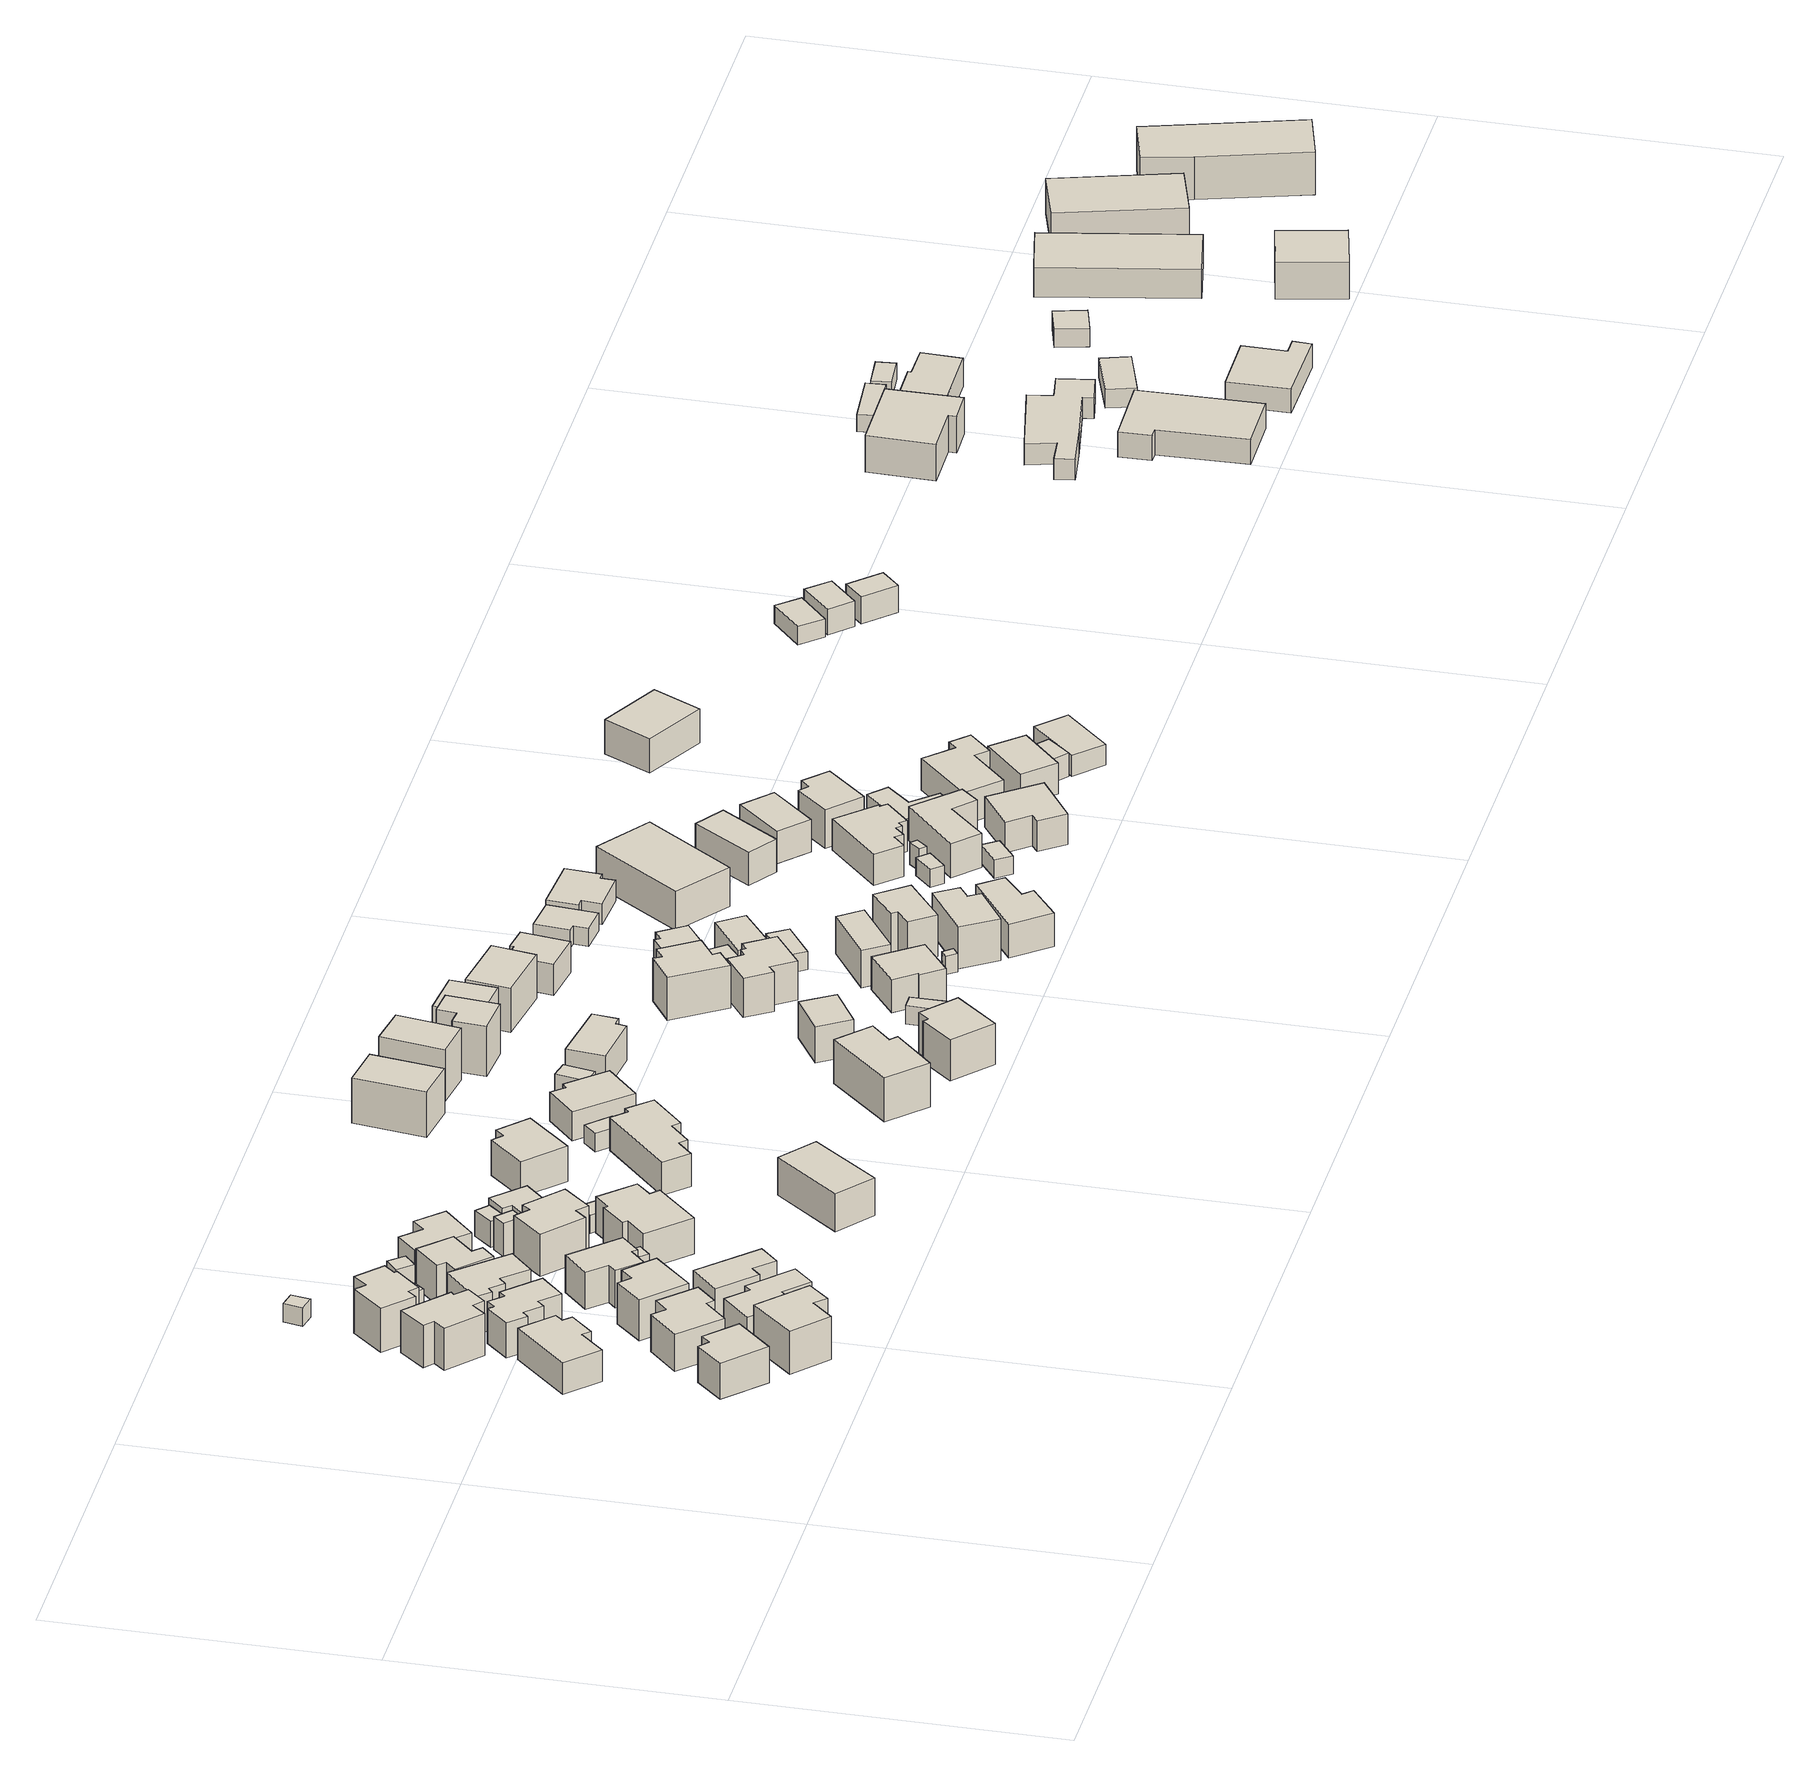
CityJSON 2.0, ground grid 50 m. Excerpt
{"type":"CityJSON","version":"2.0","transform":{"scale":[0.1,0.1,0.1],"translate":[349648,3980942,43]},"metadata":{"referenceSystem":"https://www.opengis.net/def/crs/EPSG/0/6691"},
"CityObjects":{
"building1":{"type":"Building","attributes":{"measuredHeight":7.2},"geometry":[{"type":"Solid","lod":"1","boundaries":[[[[0,1,2,3,4,5]],[[4,6,7,5]],[[3,8,6,4]],[[2,9,8,3]],[[1,10,9,2]],[[0,11,10,1]],[[5,7,11,0]],[[6,8,9,10,11,7]]]]}]},
"building2":{"type":"Building","attributes":{"measuredHeight":7.2},"geometry":[{"type":"Solid","lod":"1","boundaries":[[[[12,13,14,15,16,17,18,19]],[[18,20,21,19]],[[17,22,20,18]],[[16,23,22,17]],[[15,24,23,16]],[[14,25,24,15]],[[13,26,25,14]],[[12,27,26,13]],[[19,21,27,12]],[[20,22,23,24,25,26,27,21]]]]}]},
"building3":{"type":"Building","attributes":{"measuredHeight":7.7},"geometry":[{"type":"Solid","lod":"1","boundaries":[[[[28,29,30,31,32,33]],[[32,34,35,33]],[[31,36,34,32]],[[30,37,36,31]],[[29,38,37,30]],[[28,39,38,29]],[[33,35,39,28]],[[34,36,37,38,39,35]]]]}]},
"building4":{"type":"Building","attributes":{"measuredHeight":7.6},"geometry":[{"type":"Solid","lod":"1","boundaries":[[[[40,41,42,43,44,45,46,47]],[[46,48,49,47]],[[45,50,48,46]],[[44,51,50,45]],[[43,52,51,44]],[[42,53,52,43]],[[41,54,53,42]],[[40,55,54,41]],[[47,49,55,40]],[[48,50,51,52,53,54,55,49]]]]}]},
"building5":{"type":"Building","attributes":{"measuredHeight":7.8},"geometry":[{"type":"Solid","lod":"1","boundaries":[[[[56,57,58,59,60,61,62,63,64,65]],[[64,66,67,65]],[[63,68,66,64]],[[62,69,68,63]],[[61,70,69,62]],[[60,71,70,61]],[[59,72,71,60]],[[58,73,72,59]],[[57,74,73,58]],[[56,75,74,57]],[[65,67,75,56]],[[66,68,69,70,71,72,73,74,75,67]]]]}]},
"building6":{"type":"Building","attributes":{"measuredHeight":7.4},"geometry":[{"type":"Solid","lod":"1","boundaries":[[[[76,77,78,79,80,81,82,83]],[[82,84,85,83]],[[81,86,84,82]],[[80,87,86,81]],[[79,88,87,80]],[[78,89,88,79]],[[77,90,89,78]],[[76,91,90,77]],[[83,85,91,76]],[[84,86,87,88,89,90,91,85]]]]}]},
"building7":{"type":"Building","attributes":{"measuredHeight":8},"geometry":[{"type":"Solid","lod":"1","boundaries":[[[[92,93,94,95,96,97,98,99,100,101,102,103]],[[102,104,105,103]],[[101,106,104,102]],[[100,107,106,101]],[[99,108,107,100]],[[98,109,108,99]],[[97,110,109,98]],[[96,111,110,97]],[[95,112,111,96]],[[94,113,112,95]],[[93,114,113,94]],[[92,115,114,93]],[[103,105,115,92]],[[104,106,107,108,109,110,111,112,113,114,115,105]]]]}]},
"building8":{"type":"Building","attributes":{"measuredHeight":8.9},"geometry":[{"type":"Solid","lod":"1","boundaries":[[[[116,117,118,119,120,121,122,123,124,125]],[[124,126,127,125]],[[123,128,126,124]],[[122,129,128,123]],[[121,130,129,122]],[[120,131,130,121]],[[119,132,131,120]],[[118,133,132,119]],[[117,134,133,118]],[[116,135,134,117]],[[125,127,135,116]],[[126,128,129,130,131,132,133,134,135,127]]]]}]},
"building9":{"type":"Building","attributes":{"measuredHeight":8.2},"geometry":[{"type":"Solid","lod":"1","boundaries":[[[[136,137,138,139,140,141]],[[140,142,143,141]],[[139,144,142,140]],[[138,145,144,139]],[[137,146,145,138]],[[136,147,146,137]],[[141,143,147,136]],[[142,144,145,146,147,143]]]]}]},
"building10":{"type":"Building","attributes":{"measuredHeight":9.1},"geometry":[{"type":"Solid","lod":"1","boundaries":[[[[148,149,150,151,152,153]],[[152,154,155,153]],[[151,156,154,152]],[[150,157,156,151]],[[149,158,157,150]],[[148,159,158,149]],[[153,155,159,148]],[[154,156,157,158,159,155]]]]}]},
"building11":{"type":"Building","attributes":{"measuredHeight":3},"geometry":[{"type":"Solid","lod":"1","boundaries":[[[[160,161,162,163]],[[162,164,165,163]],[[161,166,164,162]],[[160,167,166,161]],[[163,165,167,160]],[[164,166,167,165]]]]}]},
"building12":{"type":"Building","attributes":{"measuredHeight":7.7},"geometry":[{"type":"Solid","lod":"1","boundaries":[[[[168,169,170,171,172,173,174,175]],[[174,176,177,175]],[[173,178,176,174]],[[172,179,178,173]],[[171,180,179,172]],[[170,181,180,171]],[[169,182,181,170]],[[168,183,182,169]],[[175,177,183,168]],[[176,178,179,180,181,182,183,177]]]]}]},
"building13":{"type":"Building","attributes":{"measuredHeight":3},"geometry":[{"type":"Solid","lod":"1","boundaries":[[[[184,185,186,187]],[[186,188,189,187]],[[185,190,188,186]],[[184,191,190,185]],[[187,189,191,184]],[[188,190,191,189]]]]}]},
"building14":{"type":"Building","attributes":{"measuredHeight":3},"geometry":[{"type":"Solid","lod":"1","boundaries":[[[[192,193,194,195]],[[194,196,197,195]],[[193,198,196,194]],[[192,199,198,193]],[[195,197,199,192]],[[196,198,199,197]]]]}]},
"building15":{"type":"Building","attributes":{"measuredHeight":7.5},"geometry":[{"type":"Solid","lod":"1","boundaries":[[[[200,201,202,203,204,205,206,207]],[[206,208,209,207]],[[205,210,208,206]],[[204,211,210,205]],[[203,212,211,204]],[[202,213,212,203]],[[201,214,213,202]],[[200,215,214,201]],[[207,209,215,200]],[[208,210,211,212,213,214,215,209]]]]}]},
"building16":{"type":"Building","attributes":{"measuredHeight":7.8},"geometry":[{"type":"Solid","lod":"1","boundaries":[[[[216,217,218,219,220,221,222,223]],[[222,224,225,223]],[[221,226,224,222]],[[220,227,226,221]],[[219,228,227,220]],[[218,229,228,219]],[[217,230,229,218]],[[216,231,230,217]],[[223,225,231,216]],[[224,226,227,228,229,230,231,225]]]]}]},
"building17":{"type":"Building","attributes":{"measuredHeight":4.1},"geometry":[{"type":"Solid","lod":"1","boundaries":[[[[232,233,234,235]],[[234,236,237,235]],[[233,238,236,234]],[[232,239,238,233]],[[235,237,239,232]],[[236,238,239,237]]]]}]},
"building18":{"type":"Building","attributes":{"measuredHeight":3},"geometry":[{"type":"Solid","lod":"1","boundaries":[[[[240,241,242,243]],[[242,244,245,243]],[[241,246,244,242]],[[240,247,246,241]],[[243,245,247,240]],[[244,246,247,245]]]]}]},
"building19":{"type":"Building","attributes":{"measuredHeight":8},"geometry":[{"type":"Solid","lod":"1","boundaries":[[[[248,249,250,251,252,253]],[[252,254,255,253]],[[251,256,254,252]],[[250,257,256,251]],[[249,258,257,250]],[[248,259,258,249]],[[253,255,259,248]],[[254,256,257,258,259,255]]]]}]},
"building20":{"type":"Building","attributes":{"measuredHeight":8},"geometry":[{"type":"Solid","lod":"1","boundaries":[[[[260,261,262,263,264,265,266,267]],[[266,268,269,267]],[[265,270,268,266]],[[264,271,270,265]],[[263,272,271,264]],[[262,273,272,263]],[[261,274,273,262]],[[260,275,274,261]],[[267,269,275,260]],[[268,270,271,272,273,274,275,269]]]]}]},
"building21":{"type":"Building","attributes":{"measuredHeight":5.3},"geometry":[{"type":"Solid","lod":"1","boundaries":[[[[276,277,278,279]],[[278,280,281,279]],[[277,282,280,278]],[[276,283,282,277]],[[279,281,283,276]],[[280,282,283,281]]]]}]},
"building22":{"type":"Building","attributes":{"measuredHeight":7.9},"geometry":[{"type":"Solid","lod":"1","boundaries":[[[[284,285,286,287,288,289,290,291,292,293]],[[292,294,295,293]],[[291,296,294,292]],[[290,297,296,291]],[[289,298,297,290]],[[288,299,298,289]],[[287,300,299,288]],[[286,301,300,287]],[[285,302,301,286]],[[284,303,302,285]],[[293,295,303,284]],[[294,296,297,298,299,300,301,302,303,295]]]]}]},
"building23":{"type":"Building","attributes":{"measuredHeight":4.2},"geometry":[{"type":"Solid","lod":"1","boundaries":[[[[304,305,306,307]],[[306,308,309,307]],[[305,310,308,306]],[[304,311,310,305]],[[307,309,311,304]],[[308,310,311,309]]]]}]},
"building24":{"type":"Building","attributes":{"measuredHeight":5},"geometry":[{"type":"Solid","lod":"1","boundaries":[[[[312,313,314,315,316,317]],[[316,318,319,317]],[[315,320,318,316]],[[314,321,320,315]],[[313,322,321,314]],[[312,323,322,313]],[[317,319,323,312]],[[318,320,321,322,323,319]]]]}]},
"building25":{"type":"Building","attributes":{"measuredHeight":3},"geometry":[{"type":"Solid","lod":"1","boundaries":[[[[324,325,326,327]],[[326,328,329,327]],[[325,330,328,326]],[[324,331,330,325]],[[327,329,331,324]],[[328,330,331,329]]]]}]},
"building26":{"type":"Building","attributes":{"measuredHeight":7.9},"geometry":[{"type":"Solid","lod":"1","boundaries":[[[[332,333,334,335]],[[334,336,337,335]],[[333,338,336,334]],[[332,339,338,333]],[[335,337,339,332]],[[336,338,339,337]]]]}]},
"building27":{"type":"Building","attributes":{"measuredHeight":7.7},"geometry":[{"type":"Solid","lod":"1","boundaries":[[[[340,341,342,343,344,345]],[[344,346,347,345]],[[343,348,346,344]],[[342,349,348,343]],[[341,350,349,342]],[[340,351,350,341]],[[345,347,351,340]],[[346,348,349,350,351,347]]]]}]},
"building28":{"type":"Building","attributes":{"measuredHeight":7.5},"geometry":[{"type":"Solid","lod":"1","boundaries":[[[[352,353,354,355,356,357,358,359,360,361]],[[360,362,363,361]],[[359,364,362,360]],[[358,365,364,359]],[[357,366,365,358]],[[356,367,366,357]],[[355,368,367,356]],[[354,369,368,355]],[[353,370,369,354]],[[352,371,370,353]],[[361,363,371,352]],[[362,364,365,366,367,368,369,370,371,363]]]]}]},
"building29":{"type":"Building","attributes":{"measuredHeight":3},"geometry":[{"type":"Solid","lod":"1","boundaries":[[[[372,373,374,375]],[[374,376,377,375]],[[373,378,376,374]],[[372,379,378,373]],[[375,377,379,372]],[[376,378,379,377]]]]}]},
"building30":{"type":"Building","attributes":{"measuredHeight":3},"geometry":[{"type":"Solid","lod":"1","boundaries":[[[[380,381,382,383]],[[382,384,385,383]],[[381,386,384,382]],[[380,387,386,381]],[[383,385,387,380]],[[384,386,387,385]]]]}]},
"building31":{"type":"Building","attributes":{"measuredHeight":3},"geometry":[{"type":"Solid","lod":"1","boundaries":[[[[388,389,390,391,392,393]],[[392,394,395,393]],[[391,396,394,392]],[[390,397,396,391]],[[389,398,397,390]],[[388,399,398,389]],[[393,395,399,388]],[[394,396,397,398,399,395]]]]}]},
"building32":{"type":"Building","attributes":{"measuredHeight":4.8},"geometry":[{"type":"Solid","lod":"1","boundaries":[[[[400,401,402,403,404,405]],[[404,406,407,405]],[[403,408,406,404]],[[402,409,408,403]],[[401,410,409,402]],[[400,411,410,401]],[[405,407,411,400]],[[406,408,409,410,411,407]]]]}]},
"building33":{"type":"Building","attributes":{"measuredHeight":9.3},"geometry":[{"type":"Solid","lod":"1","boundaries":[[[[412,413,414,415]],[[414,416,417,415]],[[413,418,416,414]],[[412,419,418,413]],[[415,417,419,412]],[[416,418,419,417]]]]}]},
"building34":{"type":"Building","attributes":{"measuredHeight":3},"geometry":[{"type":"Solid","lod":"1","boundaries":[[[[420,421,422,423]],[[422,424,425,423]],[[421,426,424,422]],[[420,427,426,421]],[[423,425,427,420]],[[424,426,427,425]]]]}]},
"building35":{"type":"Building","attributes":{"measuredHeight":8.3},"geometry":[{"type":"Solid","lod":"1","boundaries":[[[[428,429,430,431,432,433]],[[432,434,435,433]],[[431,436,434,432]],[[430,437,436,431]],[[429,438,437,430]],[[428,439,438,429]],[[433,435,439,428]],[[434,436,437,438,439,435]]]]}]},
"building36":{"type":"Building","attributes":{"measuredHeight":10.1},"geometry":[{"type":"Solid","lod":"1","boundaries":[[[[440,441,442,443]],[[442,444,445,443]],[[441,446,444,442]],[[440,447,446,441]],[[443,445,447,440]],[[444,446,447,445]]]]}]},
"building37":{"type":"Building","attributes":{"measuredHeight":5.7},"geometry":[{"type":"Solid","lod":"1","boundaries":[[[[448,449,450,451,452,453]],[[452,454,455,453]],[[451,456,454,452]],[[450,457,456,451]],[[449,458,457,450]],[[448,459,458,449]],[[453,455,459,448]],[[454,456,457,458,459,455]]]]}]},
"building38":{"type":"Building","attributes":{"measuredHeight":9.3},"geometry":[{"type":"Solid","lod":"1","boundaries":[[[[460,461,462,463,464,465]],[[464,466,467,465]],[[463,468,466,464]],[[462,469,468,463]],[[461,470,469,462]],[[460,471,470,461]],[[465,467,471,460]],[[466,468,469,470,471,467]]]]}]},
"building39":{"type":"Building","attributes":{"measuredHeight":7.6},"geometry":[{"type":"Solid","lod":"1","boundaries":[[[[472,473,474,475,476,477]],[[476,478,479,477]],[[475,480,478,476]],[[474,481,480,475]],[[473,482,481,474]],[[472,483,482,473]],[[477,479,483,472]],[[478,480,481,482,483,479]]]]}]},
"building40":{"type":"Building","attributes":{"measuredHeight":5.9},"geometry":[{"type":"Solid","lod":"1","boundaries":[[[[484,485,486,487]],[[486,488,489,487]],[[485,490,488,486]],[[484,491,490,485]],[[487,489,491,484]],[[488,490,491,489]]]]}]},
"building41":{"type":"Building","attributes":{"measuredHeight":7.3},"geometry":[{"type":"Solid","lod":"1","boundaries":[[[[492,493,494,495]],[[494,496,497,495]],[[493,498,496,494]],[[492,499,498,493]],[[495,497,499,492]],[[496,498,499,497]]]]}]},
"building42":{"type":"Building","attributes":{"measuredHeight":3},"geometry":[{"type":"Solid","lod":"1","boundaries":[[[[500,501,502,503]],[[502,504,505,503]],[[501,506,504,502]],[[500,507,506,501]],[[503,505,507,500]],[[504,506,507,505]]]]}]},
"building43":{"type":"Building","attributes":{"measuredHeight":8.5},"geometry":[{"type":"Solid","lod":"1","boundaries":[[[[508,509,510,511]],[[510,512,513,511]],[[509,514,512,510]],[[508,515,514,509]],[[511,513,515,508]],[[512,514,515,513]]]]}]},
"building44":{"type":"Building","attributes":{"measuredHeight":8},"geometry":[{"type":"Solid","lod":"1","boundaries":[[[[516,517,518,519,520,521,522,523]],[[522,524,525,523]],[[521,526,524,522]],[[520,527,526,521]],[[519,528,527,520]],[[518,529,528,519]],[[517,530,529,518]],[[516,531,530,517]],[[523,525,531,516]],[[524,526,527,528,529,530,531,525]]]]}]},
"building45":{"type":"Building","attributes":{"measuredHeight":7.9},"geometry":[{"type":"Solid","lod":"1","boundaries":[[[[532,533,534,535,536,537,538,539,540,541]],[[540,542,543,541]],[[539,544,542,540]],[[538,545,544,539]],[[537,546,545,538]],[[536,547,546,537]],[[535,548,547,536]],[[534,549,548,535]],[[533,550,549,534]],[[532,551,550,533]],[[541,543,551,532]],[[542,544,545,546,547,548,549,550,551,543]]]]}]},
"building46":{"type":"Building","attributes":{"measuredHeight":7.3},"geometry":[{"type":"Solid","lod":"1","boundaries":[[[[552,553,554,555,556,557]],[[556,558,559,557]],[[555,560,558,556]],[[554,561,560,555]],[[553,562,561,554]],[[552,563,562,553]],[[557,559,563,552]],[[558,560,561,562,563,559]]]]}]},
"building47":{"type":"Building","attributes":{"measuredHeight":3.9},"geometry":[{"type":"Solid","lod":"1","boundaries":[[[[564,565,566,567]],[[566,568,569,567]],[[565,570,568,566]],[[564,571,570,565]],[[567,569,571,564]],[[568,570,571,569]]]]}]},
"building48":{"type":"Building","attributes":{"measuredHeight":6.4},"geometry":[{"type":"Solid","lod":"1","boundaries":[[[[572,573,574,575,576,577]],[[576,578,579,577]],[[575,580,578,576]],[[574,581,580,575]],[[573,582,581,574]],[[572,583,582,573]],[[577,579,583,572]],[[578,580,581,582,583,579]]]]}]},
"building49":{"type":"Building","attributes":{"measuredHeight":5.5},"geometry":[{"type":"Solid","lod":"1","boundaries":[[[[584,585,586,587,588,589]],[[588,590,591,589]],[[587,592,590,588]],[[586,593,592,587]],[[585,594,593,586]],[[584,595,594,585]],[[589,591,595,584]],[[590,592,593,594,595,591]]]]}]},
"building50":{"type":"Building","attributes":{"measuredHeight":3},"geometry":[{"type":"Solid","lod":"1","boundaries":[[[[596,597,598,599]],[[598,600,601,599]],[[597,602,600,598]],[[596,603,602,597]],[[599,601,603,596]],[[600,602,603,601]]]]}]},
"building51":{"type":"Building","attributes":{"measuredHeight":6},"geometry":[{"type":"Solid","lod":"1","boundaries":[[[[604,605,606,607]],[[606,608,609,607]],[[605,610,608,606]],[[604,611,610,605]],[[607,609,611,604]],[[608,610,611,609]]]]}]},
"building52":{"type":"Building","attributes":{"measuredHeight":4.7},"geometry":[{"type":"Solid","lod":"1","boundaries":[[[[612,613,614,615]],[[614,616,617,615]],[[613,618,616,614]],[[612,619,618,613]],[[615,617,619,612]],[[616,618,619,617]]]]}]},
"building53":{"type":"Building","attributes":{"measuredHeight":3},"geometry":[{"type":"Solid","lod":"1","boundaries":[[[[620,621,622,623]],[[622,624,625,623]],[[621,626,624,622]],[[620,627,626,621]],[[623,625,627,620]],[[624,626,627,625]]]]}]},
"building54":{"type":"Building","attributes":{"measuredHeight":7.3},"geometry":[{"type":"Solid","lod":"1","boundaries":[[[[628,629,630,631,632,633]],[[632,634,635,633]],[[631,636,634,632]],[[630,637,636,631]],[[629,638,637,630]],[[628,639,638,629]],[[633,635,639,628]],[[634,636,637,638,639,635]]]]}]},
"building55":{"type":"Building","attributes":{"measuredHeight":8},"geometry":[{"type":"Solid","lod":"1","boundaries":[[[[640,641,642,643,644,645]],[[644,646,647,645]],[[643,648,646,644]],[[642,649,648,643]],[[641,650,649,642]],[[640,651,650,641]],[[645,647,651,640]],[[646,648,649,650,651,647]]]]}]},
"building56":{"type":"Building","attributes":{"measuredHeight":3},"geometry":[{"type":"Solid","lod":"1","boundaries":[[[[652,653,654,655,656,657]],[[656,658,659,657]],[[655,660,658,656]],[[654,661,660,655]],[[653,662,661,654]],[[652,663,662,653]],[[657,659,663,652]],[[658,660,661,662,663,659]]]]}]},
"building57":{"type":"Building","attributes":{"measuredHeight":7.7},"geometry":[{"type":"Solid","lod":"1","boundaries":[[[[664,665,666,667,668,669]],[[668,670,671,669]],[[667,672,670,668]],[[666,673,672,667]],[[665,674,673,666]],[[664,675,674,665]],[[669,671,675,664]],[[670,672,673,674,675,671]]]]}]},
"building58":{"type":"Building","attributes":{"measuredHeight":3.4},"geometry":[{"type":"Solid","lod":"1","boundaries":[[[[676,677,678,679,680,681,682,683]],[[682,684,685,683]],[[681,686,684,682]],[[680,687,686,681]],[[679,688,687,680]],[[678,689,688,679]],[[677,690,689,678]],[[676,691,690,677]],[[683,685,691,676]],[[684,686,687,688,689,690,691,685]]]]}]},
"building59":{"type":"Building","attributes":{"measuredHeight":8.5},"geometry":[{"type":"Solid","lod":"1","boundaries":[[[[692,693,694,695]],[[694,696,697,695]],[[693,698,696,694]],[[692,699,698,693]],[[695,697,699,692]],[[696,698,699,697]]]]}]},
"building60":{"type":"Building","attributes":{"measuredHeight":3},"geometry":[{"type":"Solid","lod":"1","boundaries":[[[[700,701,702,703]],[[702,704,705,703]],[[701,706,704,702]],[[700,707,706,701]],[[703,705,707,700]],[[704,706,707,705]]]]}]},
"building61":{"type":"Building","attributes":{"measuredHeight":3},"geometry":[{"type":"Solid","lod":"1","boundaries":[[[[708,709,710,711]],[[710,712,713,711]],[[709,714,712,710]],[[708,715,714,709]],[[711,713,715,708]],[[712,714,715,713]]]]}]},
"building62":{"type":"Building","attributes":{"measuredHeight":3.6},"geometry":[{"type":"Solid","lod":"1","boundaries":[[[[716,717,718,719]],[[718,720,721,719]],[[717,722,720,718]],[[716,723,722,717]],[[719,721,723,716]],[[720,722,723,721]]]]}]},
"building63":{"type":"Building","attributes":{"measuredHeight":7.1},"geometry":[{"type":"Solid","lod":"1","boundaries":[[[[724,725,726,727]],[[726,728,729,727]],[[725,730,728,726]],[[724,731,730,725]],[[727,729,731,724]],[[728,730,731,729]]]]}]},
"building64":{"type":"Building","attributes":{"measuredHeight":6.9},"geometry":[{"type":"Solid","lod":"1","boundaries":[[[[732,733,734,735,736,737,738,739,740,741,742,743]],[[742,744,745,743]],[[741,746,744,742]],[[740,747,746,741]],[[739,748,747,740]],[[738,749,748,739]],[[737,750,749,738]],[[736,751,750,737]],[[735,752,751,736]],[[734,753,752,735]],[[733,754,753,734]],[[732,755,754,733]],[[743,745,755,732]],[[744,746,747,748,749,750,751,752,753,754,755,745]]]]}]},
"building65":{"type":"Building","attributes":{"measuredHeight":6.9},"geometry":[{"type":"Solid","lod":"1","boundaries":[[[[756,757,758,759,760,761]],[[760,762,763,761]],[[759,764,762,760]],[[758,765,764,759]],[[757,766,765,758]],[[756,767,766,757]],[[761,763,767,756]],[[762,764,765,766,767,763]]]]}]},
"building66":{"type":"Building","attributes":{"measuredHeight":7.3},"geometry":[{"type":"Solid","lod":"1","boundaries":[[[[768,769,770,771]],[[770,772,773,771]],[[769,774,772,770]],[[768,775,774,769]],[[771,773,775,768]],[[772,774,775,773]]]]}]},
"building67":{"type":"Building","attributes":{"measuredHeight":7},"geometry":[{"type":"Solid","lod":"1","boundaries":[[[[776,777,778,779,780,781]],[[780,782,783,781]],[[779,784,782,780]],[[778,785,784,779]],[[777,786,785,778]],[[776,787,786,777]],[[781,783,787,776]],[[782,784,785,786,787,783]]]]}]},
"building68":{"type":"Building","attributes":{"measuredHeight":7.5},"geometry":[{"type":"Solid","lod":"1","boundaries":[[[[788,789,790,791,792,793]],[[792,794,795,793]],[[791,796,794,792]],[[790,797,796,791]],[[789,798,797,790]],[[788,799,798,789]],[[793,795,799,788]],[[794,796,797,798,799,795]]]]}]},
"building69":{"type":"Building","attributes":{"measuredHeight":3},"geometry":[{"type":"Solid","lod":"1","boundaries":[[[[800,801,802,803,804,805]],[[804,806,807,805]],[[803,808,806,804]],[[802,809,808,803]],[[801,810,809,802]],[[800,811,810,801]],[[805,807,811,800]],[[806,808,809,810,811,807]]]]}]},
"building70":{"type":"Building","attributes":{"measuredHeight":3},"geometry":[{"type":"Solid","lod":"1","boundaries":[[[[812,813,814,815]],[[814,816,817,815]],[[813,818,816,814]],[[812,819,818,813]],[[815,817,819,812]],[[816,818,819,817]]]]}]},
"building71":{"type":"Building","attributes":{"measuredHeight":7.2},"geometry":[{"type":"Solid","lod":"1","boundaries":[[[[820,821,822,823,824,825,826,827]],[[826,828,829,827]],[[825,830,828,826]],[[824,831,830,825]],[[823,832,831,824]],[[822,833,832,823]],[[821,834,833,822]],[[820,835,834,821]],[[827,829,835,820]],[[828,830,831,832,833,834,835,829]]]]}]},
"building72":{"type":"Building","attributes":{"measuredHeight":6.8},"geometry":[{"type":"Solid","lod":"1","boundaries":[[[[836,837,838,839]],[[838,840,841,839]],[[837,842,840,838]],[[836,843,842,837]],[[839,841,843,836]],[[840,842,843,841]]]]}]},
"building73":{"type":"Building","attributes":{"measuredHeight":3.9},"geometry":[{"type":"Solid","lod":"1","boundaries":[[[[844,845,846,847]],[[846,848,849,847]],[[845,850,848,846]],[[844,851,850,845]],[[847,849,851,844]],[[848,850,851,849]]]]}]},
"building74":{"type":"Building","attributes":{"measuredHeight":3.4},"geometry":[{"type":"Solid","lod":"1","boundaries":[[[[852,853,854,855]],[[854,856,857,855]],[[853,858,856,854]],[[852,859,858,853]],[[855,857,859,852]],[[856,858,859,857]]]]}]},
"building75":{"type":"Building","attributes":{"measuredHeight":8},"geometry":[{"type":"Solid","lod":"1","boundaries":[[[[860,861,862,863]],[[862,864,865,863]],[[861,866,864,862]],[[860,867,866,861]],[[863,865,867,860]],[[864,866,867,865]]]]}]},
"building76":{"type":"Building","attributes":{"measuredHeight":3},"geometry":[{"type":"Solid","lod":"1","boundaries":[[[[868,869,870,871]],[[870,872,873,871]],[[869,874,872,870]],[[868,875,874,869]],[[871,873,875,868]],[[872,874,875,873]]]]}]},
"building77":{"type":"Building","attributes":{"measuredHeight":4.2},"geometry":[{"type":"Solid","lod":"1","boundaries":[[[[876,877,878,879]],[[878,880,881,879]],[[877,882,880,878]],[[876,883,882,877]],[[879,881,883,876]],[[880,882,883,881]]]]}]},
"building78":{"type":"Building","attributes":{"measuredHeight":5.8},"geometry":[{"type":"Solid","lod":"1","boundaries":[[[[884,885,886,887]],[[886,888,889,887]],[[885,890,888,886]],[[884,891,890,885]],[[887,889,891,884]],[[888,890,891,889]]]]}]},
"building79":{"type":"Building","attributes":{"measuredHeight":7.8},"geometry":[{"type":"Solid","lod":"1","boundaries":[[[[892,893,894,895,896,897]],[[896,898,899,897]],[[895,900,898,896]],[[894,901,900,895]],[[893,902,901,894]],[[892,903,902,893]],[[897,899,903,892]],[[898,900,901,902,903,899]]]]}]},
"building80":{"type":"Building","attributes":{"measuredHeight":5.5},"geometry":[{"type":"Solid","lod":"1","boundaries":[[[[904,905,906,907,908,909]],[[908,910,911,909]],[[907,912,910,908]],[[906,913,912,907]],[[905,914,913,906]],[[904,915,914,905]],[[909,911,915,904]],[[910,912,913,914,915,911]]]]}]},
"building81":{"type":"Building","attributes":{"measuredHeight":3.8},"geometry":[{"type":"Solid","lod":"1","boundaries":[[[[916,917,918,919,920,921,922,923,924,925,926]],[[925,927,928,926]],[[924,929,927,925]],[[923,930,929,924]],[[922,931,930,923]],[[921,932,931,922]],[[920,933,932,921]],[[919,934,933,920]],[[918,935,934,919]],[[917,936,935,918]],[[916,937,936,917]],[[926,928,937,916]],[[927,929,930,931,932,933,934,935,936,937,928]]]]}]},
"building82":{"type":"Building","attributes":{"measuredHeight":2.8},"geometry":[{"type":"Solid","lod":"1","boundaries":[[[[938,939,940,941]],[[940,942,943,941]],[[939,944,942,940]],[[938,945,944,939]],[[941,943,945,938]],[[942,944,945,943]]]]}]},
"building83":{"type":"Building","attributes":{"measuredHeight":5.2},"geometry":[{"type":"Solid","lod":"1","boundaries":[[[[946,947,948,949,950,951]],[[950,952,953,951]],[[949,954,952,950]],[[948,955,954,949]],[[947,956,955,948]],[[946,957,956,947]],[[951,953,957,946]],[[952,954,955,956,957,953]]]]}]},
"building84":{"type":"Building","attributes":{"measuredHeight":3},"geometry":[{"type":"Solid","lod":"1","boundaries":[[[[958,959,960,961]],[[960,962,963,961]],[[959,964,962,960]],[[958,965,964,959]],[[961,963,965,958]],[[962,964,965,963]]]]}]},
"building85":{"type":"Building","attributes":{"measuredHeight":4},"geometry":[{"type":"Solid","lod":"1","boundaries":[[[[966,967,968,969,970,971]],[[970,972,973,971]],[[969,974,972,970]],[[968,975,974,969]],[[967,976,975,968]],[[966,977,976,967]],[[971,973,977,966]],[[972,974,975,976,977,973]]]]}]},
"building86":{"type":"Building","attributes":{"measuredHeight":2.7},"geometry":[{"type":"Solid","lod":"1","boundaries":[[[[978,979,980,981]],[[980,982,983,981]],[[979,984,982,980]],[[978,985,984,979]],[[981,983,985,978]],[[982,984,985,983]]]]}]},
"building87":{"type":"Building","attributes":{"measuredHeight":3},"geometry":[{"type":"Solid","lod":"1","boundaries":[[[[986,987,988,989]],[[988,990,991,989]],[[987,992,990,988]],[[986,993,992,987]],[[989,991,993,986]],[[990,992,993,991]]]]}]},
"building88":{"type":"Building","attributes":{"measuredHeight":6},"geometry":[{"type":"Solid","lod":"1","boundaries":[[[[994,995,996,997]],[[996,998,999,997]],[[995,1000,998,996]],[[994,1001,1000,995]],[[997,999,1001,994]],[[998,1000,1001,999]]]]}]},
"building89":{"type":"Building","attributes":{"measuredHeight":6.4},"geometry":[{"type":"Solid","lod":"1","boundaries":[[[[1002,1003,1004,1005]],[[1004,1006,1007,1005]],[[1003,1008,1006,1004]],[[1002,1009,1008,1003]],[[1005,1007,1009,1002]],[[1006,1008,1009,1007]]]]}]},
"building90":{"type":"Building","attributes":{"measuredHeight":8.2},"geometry":[{"type":"Solid","lod":"1","boundaries":[[[[1010,1011,1012,1013]],[[1012,1014,1015,1013]],[[1011,1016,1014,1012]],[[1010,1017,1016,1011]],[[1013,1015,1017,1010]],[[1014,1016,1017,1015]]]]}]},
"building91":{"type":"Building","attributes":{"measuredHeight":8.8},"geometry":[{"type":"Solid","lod":"1","boundaries":[[[[1018,1019,1020,1021,1022]],[[1021,1023,1024,1022]],[[1020,1025,1023,1021]],[[1019,1026,1025,1020]],[[1018,1027,1026,1019]],[[1022,1024,1027,1018]],[[1023,1025,1026,1027,1024]]]]}]}
},
"vertices":[
[149,132,167],[96,77,167],[36,134,167],[75,175,167],[90,162,167],[103,176,167],[90,162,226],[103,176,226],[75,175,226],[36,134,226],[96,77,226],[149,132,226],
[134,394,162],[123,382,162],[135,370,162],[101,335,162],[90,346,162],[55,309,162],[8,355,162],[88,438,162],[8,355,214],[88,438,214],[55,309,214],[90,346,214],[101,335,214],[135,370,214],[123,382,214],[134,394,214],
[258,55,166],[228,22,166],[211,39,166],[180,6,166],[127,54,166],[188,120,166],[127,54,236],[188,120,236],[180,6,236],[211,39,236],[228,22,236],[258,55,236],
[238,212,163],[207,181,163],[197,191,163],[162,156,163],[103,215,163],[150,260,163],[168,242,163],[188,262,163],[168,242,224],[188,262,224],[150,260,224],[103,215,224],[162,156,224],[197,191,224],[207,181,224],[238,212,224],
[116,493,166],[100,506,166],[82,485,166],[29,531,166],[45,549,166],[30,562,166],[64,602,166],[129,544,166],[124,539,166],[142,522,166],[124,539,235],[142,522,235],[129,544,235],[64,602,235],[30,562,235],[45,549,235],[29,531,235],[82,485,235],[100,506,235],[116,493,235],
[328,92,161],[298,61,161],[261,96,161],[240,73,161],[182,128,161],[225,172,161],[257,141,161],[266,151,161],[257,141,218],[266,151,218],[225,172,218],[182,128,218],[240,73,218],[261,96,218],[298,61,218],[328,92,218],
[235,436,154],[199,400,154],[171,428,154],[160,417,154],[136,441,154],[127,433,154],[102,458,154],[136,493,154],[143,485,154],[155,498,154],[175,477,154],[184,487,154],[175,477,211],[184,487,211],[155,498,211],[143,485,211],[136,493,211],[102,458,211],[127,433,211],[136,441,211],[160,417,211],[171,428,211],[199,400,211],[235,436,211],
[135,592,161],[121,604,161],[110,591,161],[66,631,161],[110,680,161],[125,666,161],[144,688,161],[183,652,161],[168,635,161],[172,632,161],[168,635,233],[172,632,233],[183,652,233],[144,688,233],[125,666,233],[110,680,233],[66,631,233],[110,591,233],[121,604,233],[135,592,233],
[182,284,159],[221,325,159],[239,308,159],[257,327,159],[300,286,159],[242,226,159],[300,286,226],[242,226,226],[257,327,226],[239,308,226],[221,325,226],[182,284,226],
[252,190,154],[295,232,154],[375,151,154],[347,123,154],[318,152,154],[304,138,154],[318,152,216],[304,138,216],[347,123,216],[375,151,216],[295,232,216],[252,190,216],
[156,782,154],[151,752,154],[124,757,154],[130,787,154],[124,757,184],[130,787,184],[151,752,184],[156,782,184],
[252,457,151],[217,494,151],[206,483,151],[187,503,151],[179,496,151],[160,517,151],[217,570,151],[289,492,151],[217,570,213],[289,492,213],[160,517,213],[179,496,213],[187,503,213],[206,483,213],[217,494,213],[252,457,213],
[214,616,162],[200,600,162],[181,616,162],[195,632,162],[181,616,192],[195,632,192],[200,600,192],[214,616,192],
[245,644,155],[221,617,155],[184,651,155],[208,678,155],[184,651,185],[208,678,185],[221,617,185],[245,644,185],
[306,419,149],[372,351,149],[343,323,149],[336,330,149],[312,307,149],[280,341,149],[292,353,149],[266,381,149],[292,353,210],[266,381,210],[280,341,210],[312,307,210],[336,330,210],[343,323,210],[372,351,210],[306,419,210],
[231,562,147],[247,578,147],[236,589,147],[275,628,147],[320,584,147],[286,550,147],[299,537,147],[278,516,147],[299,537,211],[278,516,211],[286,550,211],[320,584,211],[275,628,211],[236,589,211],[247,578,211],[231,562,211],
[264,668,150],[284,645,150],[263,627,150],[243,650,150],[263,627,192],[243,650,192],[284,645,192],[264,668,192],
[399,347,145],[411,335,145],[393,318,145],[382,330,145],[393,318,175],[382,330,175],[411,335,175],[399,347,175],
[396,612,143],[345,563,143],[280,631,143],[311,662,143],[340,632,143],[358,651,143],[340,632,205],[358,651,205],[311,662,205],[280,631,205],[345,563,205],[396,612,205],
[445,417,142],[428,432,142],[412,414,142],[353,466,142],[395,514,142],[416,496,142],[427,509,142],[483,460,142],[427,509,211],[483,460,211],[416,496,211],[395,514,211],[353,466,211],[412,414,211],[428,432,211],[445,417,211],
[433,524,143],[417,507,143],[393,529,143],[409,546,143],[393,529,197],[409,546,197],[417,507,197],[433,524,197],
[551,371,133],[528,348,133],[541,336,133],[477,272,133],[417,332,133],[447,361,133],[441,368,133],[476,403,133],[481,398,133],[503,420,133],[481,398,192],[503,420,192],[476,403,192],[441,368,192],[447,361,192],[417,332,192],[477,272,192],[541,336,192],[528,348,192],[551,371,192],
[465,565,139],[440,536,139],[421,553,139],[446,582,139],[421,553,181],[446,582,181],[440,536,181],[465,565,181],
[523,524,135],[476,476,135],[442,509,135],[465,532,135],[453,544,135],[478,569,135],[453,544,185],[478,569,185],[465,532,185],[442,509,185],[476,476,185],[523,524,185],
[588,392,128],[566,371,128],[507,429,128],[528,451,128],[507,429,158],[528,451,158],[566,371,158],[588,392,158],
[728,153,126],[648,50,126],[592,94,126],[673,196,126],[592,94,188],[673,196,188],[648,50,188],[728,153,188],
[659,496,117],[602,551,117],[652,605,117],[667,591,117],[680,605,117],[723,565,117],[680,605,175],[723,565,175],[667,591,175],[652,605,175],[602,551,175],[659,496,175],
[762,356,118],[751,367,118],[718,336,118],[707,347,118],[682,323,118],[649,358,118],[755,457,118],[776,435,118],[783,442,118],[816,407,118],[783,442,172],[816,407,172],[776,435,172],[755,457,172],[649,358,172],[682,323,172],[707,347,172],[718,336,172],[751,367,172],[762,356,172],
[737,592,116],[735,579,116],[710,581,116],[712,595,116],[710,581,146],[712,595,146],[735,579,146],[737,592,146],
[804,465,115],[783,444,115],[751,477,115],[771,498,115],[751,477,145],[771,498,145],[783,444,145],[804,465,145],
[817,438,113],[821,434,113],[833,445,113],[843,435,113],[816,410,113],[803,425,113],[816,410,143],[803,425,143],[843,435,143],[833,445,143],[821,434,143],[817,438,143],
[834,562,107],[852,542,107],[860,549,107],[911,493,107],[857,443,107],[787,519,107],[857,443,154],[787,519,154],[911,493,154],[860,549,154],[852,542,154],[834,562,154],
[870,722,77],[800,732,77],[815,844,77],[885,834,77],[815,844,151],[885,834,151],[800,732,151],[870,722,151],
[956,570,98],[947,522,98],[918,527,98],[927,576,98],[918,527,128],[927,576,128],[947,522,128],[956,570,128],
[1180,174,42],[1148,143,42],[1159,133,42],[1097,72,42],[1043,126,42],[1131,219,42],[1043,126,114],[1131,219,114],[1097,72,114],[1159,133,114],[1148,143,114],[1180,174,114],
[894,727,82],[909,826,82],[973,816,82],[958,718,82],[973,816,167],[958,718,167],[909,826,167],[894,727,167],
[1067,554,92],[1062,514,92],[1048,515,92],[1045,499,92],[957,509,92],[963,569,92],[957,509,149],[963,569,149],[1045,499,149],[1048,515,149],[1062,514,149],[1067,554,149],
[965,683,88],[969,734,88],[992,732,88],[995,763,88],[1037,759,88],[1030,678,88],[1037,759,170],[1030,678,170],[995,763,170],[992,732,170],[969,734,170],[965,683,170],
[1291,76,42],[1233,9,42],[1174,61,42],[1217,110,42],[1224,104,42],[1239,121,42],[1224,104,109],[1239,121,109],[1217,110,109],[1174,61,109],[1233,9,109],[1291,76,109],
[1230,293,50],[1262,244,50],[1199,206,50],[1167,254,50],[1199,206,109],[1167,254,109],[1262,244,109],[1230,293,109],
[1119,772,73],[1113,700,73],[1037,707,73],[1043,779,73],[1037,707,146],[1043,779,146],[1113,700,146],[1119,772,146],
[1334,156,45],[1334,102,45],[1308,102,45],[1309,156,45],[1308,102,75],[1309,156,75],[1334,102,75],[1334,156,75],
[1221,669,70],[1121,684,70],[1131,752,70],[1232,737,70],[1131,752,142],[1232,737,142],[1121,684,142],[1221,669,142],
[1320,454,67],[1285,430,67],[1292,420,67],[1261,398,67],[1208,477,67],[1256,509,67],[1263,497,67],[1282,510,67],[1263,497,137],[1282,510,137],[1256,509,137],[1208,477,137],[1261,398,137],[1292,420,137],[1285,430,137],[1320,454,137],
[1382,358,56],[1322,315,56],[1297,350,56],[1284,340,56],[1257,379,56],[1306,414,56],[1323,392,56],[1335,400,56],[1340,393,56],[1351,402,56],[1340,393,120],[1351,402,120],[1335,400,120],[1323,392,120],[1306,414,120],[1257,379,120],[1284,340,120],[1297,350,120],[1322,315,120],[1382,358,120],
[1382,114,45],[1356,147,45],[1360,149,45],[1335,182,45],[1391,224,45],[1441,158,45],[1391,224,99],[1441,158,99],[1335,182,99],[1360,149,99],[1356,147,99],[1382,114,99],
[1353,454,62],[1374,428,62],[1345,405,62],[1324,431,62],[1345,405,102],[1324,431,102],[1374,428,102],[1353,454,102],
[1243,649,65],[1253,718,65],[1278,715,65],[1279,721,65],[1320,715,65],[1310,640,65],[1320,715,116],[1310,640,116],[1279,721,116],[1278,715,116],[1253,718,116],[1243,649,116],
[1339,527,63],[1345,518,63],[1360,529,63],[1389,488,63],[1338,452,63],[1303,501,63],[1338,452,117],[1303,501,117],[1389,488,117],[1360,529,117],[1345,518,117],[1339,527,117],
[1465,139,46],[1477,125,46],[1464,116,46],[1453,131,46],[1464,116,76],[1453,131,76],[1477,125,76],[1465,139,76],
[1472,294,48],[1499,259,48],[1414,201,48],[1388,238,48],[1414,201,109],[1388,238,109],[1499,259,109],[1472,294,109],
[1423,458,59],[1452,419,59],[1384,368,59],[1355,408,59],[1384,368,106],[1355,408,106],[1452,419,106],[1423,458,106],
[1442,388,56],[1462,358,56],[1407,320,56],[1387,349,56],[1407,320,86],[1387,349,86],[1462,358,86],[1442,388,86],
[1586,140,43],[1565,125,43],[1577,107,43],[1514,65,43],[1478,118,43],[1563,175,43],[1478,118,111],[1563,175,111],[1514,65,111],[1577,107,111],[1565,125,111],[1586,140,111],
[1468,190,48],[1492,209,48],[1486,218,48],[1532,254,48],[1569,207,48],[1497,152,48],[1569,207,116],[1497,152,116],[1532,254,116],[1486,218,116],[1492,209,116],[1468,190,116],
[1435,704,66],[1429,627,66],[1384,631,66],[1386,654,66],[1374,655,66],[1378,710,66],[1374,655,96],[1378,710,96],[1386,654,96],[1384,631,96],[1429,627,96],[1435,704,96],
[1623,126,41],[1652,90,41],[1612,57,41],[1626,43,41],[1571,1,41],[1526,56,41],[1571,1,96],[1526,56,96],[1626,43,96],[1612,57,96],[1652,90,96],[1623,126,96],
[1537,701,63],[1533,645,63],[1522,646,63],[1521,623,63],[1453,627,63],[1455,658,63],[1443,659,63],[1446,707,63],[1443,659,97],[1446,707,97],[1455,658,97],[1453,627,97],[1521,623,97],[1522,646,97],[1533,645,97],[1537,701,97],
[1648,603,58],[1550,465,58],[1468,524,58],[1565,661,58],[1468,524,122],[1565,661,122],[1550,465,122],[1648,603,122],
[1713,233,45],[1729,216,45],[1700,189,45],[1685,206,45],[1700,189,75],[1685,206,75],[1729,216,75],[1713,233,75],
[1774,153,41],[1791,130,41],[1754,102,41],[1737,125,41],[1754,102,71],[1737,125,71],[1791,130,71],[1774,153,71],
[1749,239,46],[1734,222,46],[1725,231,46],[1740,248,46],[1725,231,82],[1740,248,82],[1734,222,82],[1749,239,82],
[1622,454,52],[1684,545,52],[1729,515,52],[1667,424,52],[1729,515,106],[1667,424,106],[1684,545,106],[1622,454,106],
[1775,260,45],[1766,270,45],[1759,263,45],[1751,271,45],[1736,256,45],[1726,267,45],[1707,249,45],[1673,285,45],[1756,364,45],[1808,309,45],[1805,306,45],[1814,297,45],[1805,306,96],[1814,297,96],[1808,309,96],[1756,364,96],[1673,285,96],[1707,249,96],[1726,267,96],[1736,256,96],[1751,271,96],[1759,263,96],[1766,270,96],[1775,260,96],
[1875,203,41],[1851,176,41],[1818,205,41],[1762,149,41],[1724,185,41],[1812,266,41],[1724,185,97],[1812,266,97],[1762,149,97],[1818,205,97],[1851,176,97],[1875,203,97],
[1741,391,47],[1698,431,47],[1759,498,47],[1803,458,47],[1759,498,100],[1803,458,100],[1698,431,100],[1741,391,100],
[1856,46,38],[1828,84,38],[1841,94,38],[1814,127,38],[1877,171,38],[1933,98,38],[1877,171,88],[1933,98,88],[1814,127,88],[1841,94,88],[1828,84,88],[1856,46,88],
[1761,375,43],[1806,424,43],[1820,412,43],[1833,426,43],[1868,393,43],[1810,330,43],[1868,393,106],[1810,330,106],[1833,426,106],[1820,412,106],[1806,424,106],[1761,375,106],
[1902,316,40],[1868,279,40],[1902,241,40],[1878,217,40],[1815,278,40],[1876,341,40],[1815,278,70],[1876,341,70],[1878,217,70],[1902,241,70],[1868,279,70],[1902,316,70],
[1882,388,41],[1895,373,41],[1864,345,41],[1851,360,41],[1864,345,71],[1851,360,71],[1895,373,71],[1882,388,71],
[1924,154,38],[1876,202,38],[1957,281,38],[1997,240,38],[2010,253,38],[2036,227,38],[2000,192,38],[1982,210,38],[2000,192,90],[1982,210,90],[2036,227,90],[2010,253,90],[1997,240,90],[1957,281,90],[1876,202,90],[1924,154,90],
[1991,91,37],[1948,136,37],[2014,198,37],[2056,152,37],[2014,198,88],[2056,152,88],[1948,136,88],[1991,91,88],
[2074,123,36],[2043,87,36],[2022,104,36],[2053,141,36],[2022,104,75],[2053,141,75],[2043,87,75],[2074,123,75],
[2157,114,34],[2089,44,34],[2048,84,34],[2115,154,34],[2048,84,68],[2115,154,68],[2089,44,68],[2157,114,68],
[1946,736,44],[2043,686,44],[2005,612,44],[1908,662,44],[2005,612,100],[1908,662,100],[2043,686,100],[1946,736,100],
[2361,585,38],[2390,552,38],[2340,507,38],[2311,540,38],[2340,507,68],[2311,540,68],[2390,552,68],[2361,585,68],
[2394,550,38],[2425,517,38],[2378,473,38],[2347,505,38],[2378,473,80],[2347,505,80],[2425,517,80],[2394,550,80],
[2389,466,37],[2419,495,37],[2462,451,37],[2432,422,37],[2462,451,81],[2432,422,81],[2419,495,81],[2389,466,81],
[2959,562,21],[2960,447,21],[2907,446,21],[2907,458,21],[2825,457,21],[2827,560,21],[2825,457,81],[2827,560,81],[2907,458,81],[2907,446,81],[2960,447,81],[2959,562,81],
[3072,227,17],[3076,38,17],[2974,36,17],[2970,174,17],[2954,174,17],[2953,224,17],[2954,174,58],[2953,224,58],[2970,174,58],[2974,36,58],[3076,38,58],[3072,227,58],
[2904,348,16],[3038,375,16],[3045,337,16],[3091,345,16],[3101,290,16],[3051,280,16],[3048,297,16],[2955,280,16],[2879,268,16],[2874,298,16],[2917,303,16],[2874,298,50],[2917,303,50],[2879,268,50],[2955,280,50],[3048,297,50],[3051,280,50],[3101,290,50],[3091,345,50],[3045,337,50],[3038,375,50],[2904,348,50],
[3020,604,22],[3022,574,22],[2935,567,22],[2932,596,22],[2935,567,50],[2932,596,50],[3022,574,50],[3020,604,50],
[3094,479,18],[2983,478,18],[2983,546,18],[3041,547,18],[3041,542,18],[3096,542,18],[3041,542,64],[3096,542,64],[3041,547,64],[2983,546,64],[2983,478,64],[3094,479,64],
[3171,301,12],[3186,257,12],[3103,230,12],[3089,273,12],[3103,230,43],[3089,273,43],[3186,257,43],[3171,301,43],
[3243,112,8],[3243,44,8],[3271,44,8],[3270,15,8],[3141,16,8],[3140,111,8],[3141,16,47],[3140,111,47],[3270,15,47],[3271,44,47],[3243,44,47],[3243,112,47],
[3085,604,20],[3088,574,20],[3035,569,20],[3032,599,20],[3035,569,47],[3032,599,47],[3088,574,47],[3085,604,47],
[3291,395,9],[3304,347,9],[3255,333,9],[3242,381,9],[3255,333,39],[3242,381,39],[3304,347,39],[3291,395,39],
[3538,130,3],[3562,29,3],[3475,8,3],[3452,110,3],[3475,8,63],[3452,110,63],[3562,29,63],[3538,130,63],
[3472,462,6],[3520,229,6],[3425,210,6],[3377,442,6],[3425,210,54],[3377,442,54],[3520,229,54],[3472,462,54],
[3609,477,4],[3666,291,4],[3574,262,4],[3517,448,4],[3574,262,62],[3517,448,62],[3666,291,62],[3609,477,62],
[3764,381,0],[3838,145,0],[3751,120,0],[3700,283,0],[3681,357,0],[3700,283,70],[3681,357,70],[3751,120,70],[3838,145,70],[3764,381,70]
]}
